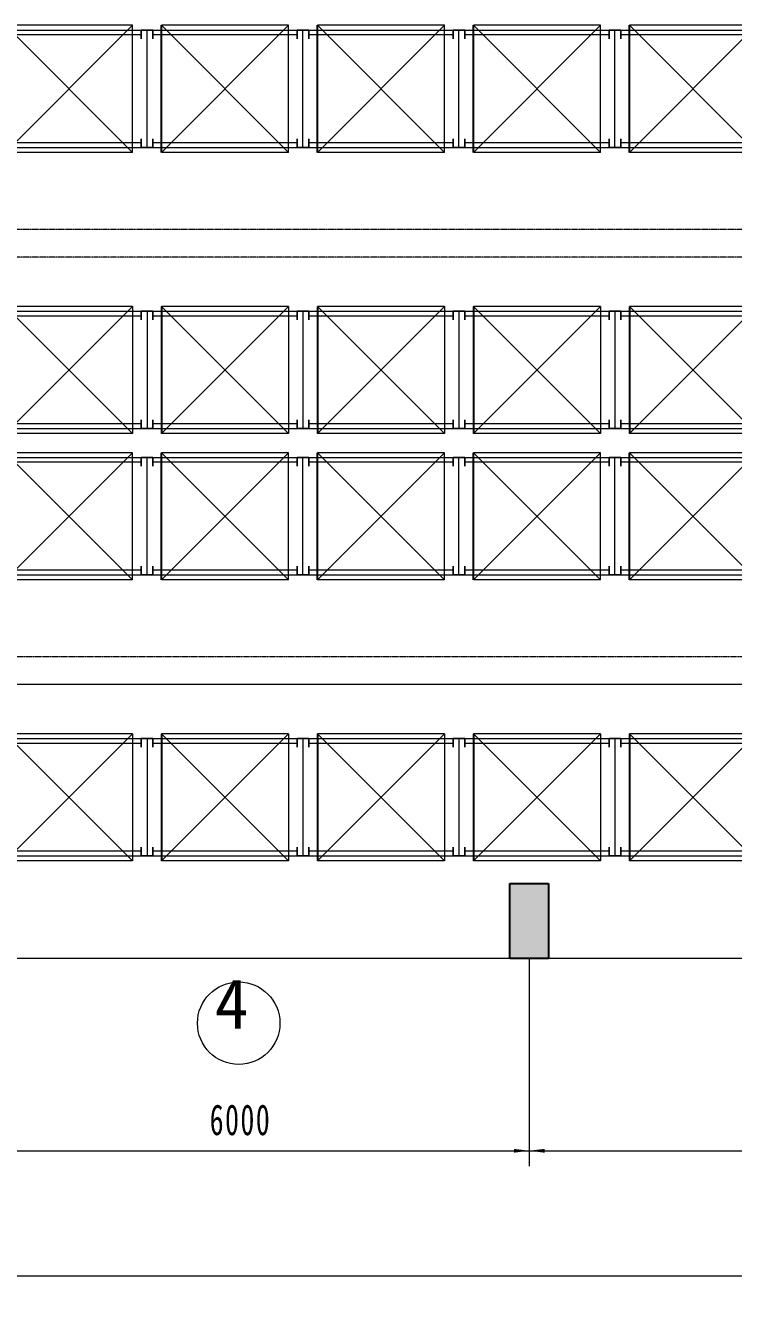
# Model space of a CAD drawing. Header units: millimetres. Extents: x -67280 to 67280, y -47520 to 47520.
# Drawn here: x -37072 to -29715, y -29434 to -16277 of the extents above; entities that cross this region are included whole.
import ezdxf

# ---------------------------------------------------------------- set-up
doc = ezdxf.new("R2010")
doc.units = ezdxf.units.MM
doc.linetypes.add('AD_LTYPE5 0 mm_1_1_1_1_1_1_1_1_1_1_1_1_1_1_1', pattern=[16, 13, -1, 1, -1])
doc.linetypes.add('点画线', pattern=[18, 12, -2, 2, -2])
doc.layers.get('0').update_dxf_attribs({"lineweight": 35})
for name, color, linetype, lineweight in [('ACADACAD05', 4, 'AD_LTYPE5 0 mm_1_1_1_1_1_1_1_1_1_1_1_1_1_1_1', 25), ('ACADloading', 57, 'Continuous', 18), ('ACADRackFrame', 5, 'Continuous', 18), ('ACAD细实线层', 3, 'Continuous', 18), ('中心线层', 1, '点画线', 18), ('尺寸线层', 4, 'Continuous', 18)]:
    doc.layers.add(name, color=color, linetype=linetype, lineweight=lineweight)
doc.styles.add('标准', font='', dxfattribs={"width": 0.667})
doc.styles.get('标准').set_extended_font_data('宋体')
doc.dimstyles.new('标准', dxfattribs={"dimscale": 160, "dimtxt": 2, "dimasz": 1, "dimexe": 1, "dimexo": 0, "dimgap": 1, "dimtad": 1, "dimdec": 1, "dimdsep": 46, "dimtxsty": '标准', "dimblk": '_CAXARROW', "dimcen": 0, "dimdle": 2, "dimaunit": 1, "dimadec": 0, "dimazin": 2, "dimtfac": 0.707107, "dimtdec": 3, "dimtmove": 0, "dimatfit": 3, "dimfxl": 0, "dimfrac": 2, "dimtolj": 1, "dimarcsym": 0})

# ---------------------------------------------------------------- blocks, each defined once
blk = doc.blocks.new('*X4')
at = {"layer": '尺寸线层', "linetype": 'Continuous', "lineweight": 18}
for points in [[(-55838, -29274), (-55678, -29294), (-55678, -29254)], [(22162, -29274), (22002, -29294), (22002, -29254)]]:
    blk.add_hatch(color=0, dxfattribs=at).paths.add_polyline_path(points, flags=0)
at = {"layer": '尺寸线层', "color": 0}
for p, q in [((-55838, -25972), (-55838, -29434)), ((22162, -25972), (22162, -29434))]:
    blk.add_line(p, q, dxfattribs=at)
at = {"layer": '尺寸线层', "color": 0, "linetype": 'Continuous', "lineweight": 18}
blk.add_line((22162, -29274), (-55838, -29274), dxfattribs=at)
at = {"layer": '尺寸线层', "color": 0, "insert": (-16838, -28954), "char_height": 320, "width": 1570.44, "attachment_point": 5, "line_spacing_factor": 1.15057, "style": '标准'}
blk.add_mtext('\\T1.1;78200', dxfattribs=at)
blk = doc.blocks.new('_CAXARROW')
blk.add_hatch(color=0).paths.add_polyline_path([(0, 0), (-1, 0.125), (-1, -0.125)], flags=0)
blk = doc.blocks.new('*X174')
at = {"layer": 'ACADloading', "color": 3, "linetype": 'Continuous', "lineweight": 18}
for p, q in [((1530, 0), (210, 0)), ((210, 0), (210, -1320)), ((210, 0), (210, -1320)), ((210, 0), (210, -1320)), ((210, 0), (210, -1320)), ((210, -1320), (210, 0)), ((210, -1320), (210, 0)), ((210, -1320), (210, 0)), ((210, -1320), (1530, 0)), ((1530, -1320), (210, 0)), ((1530, 0), (1530, -1320)), ((210, -820), (210, -1280)), ((210, -820), (210, -1280)), ((1530, -1320), (210, -1320)), ((1490, -1320), (250, -1320))]:
    blk.add_line(p, q, dxfattribs=at)
at = {"layer": 'ACADloading', "color": 3, "linetype": 'Continuous', "lineweight": 25}
blk.add_line((210, 0), (210, -1320), dxfattribs=at)
at = {"layer": 'ACADloading', "linetype": 'Continuous', "lineweight": 18}
for p, q in [((1530, 0), (250, 0)), ((1530, 0), (250, 0)), ((1530, 0), (250, 0)), ((1490, -1320), (250, -1320)), ((1490, -1320), (250, -1320))]:
    blk.add_line(p, q, dxfattribs=at)
at = {"layer": 'ACADloading', "color": 5, "linetype": 'Continuous', "lineweight": 18}
blk.add_line((1530, 0), (1530, -1320), dxfattribs=at)
blk.add_line((1530, 0), (1530, -1320), dxfattribs=at)
blk.add_line((1530, 0), (1530, -1320), dxfattribs=at)
blk.add_line((1530, 0), (1530, -1320), dxfattribs=at)
blk.add_line((1530, 0), (1530, -1320), dxfattribs=at)
blk.add_line((1530, 0), (1530, -1320), dxfattribs=at)
at = {"layer": 'ACADRackFrame', "linetype": 'Continuous', "lineweight": 18}
for p, q in [((120, -50), (1620, -50)), ((1620, -100), (120, -100)), ((1620, -1220), (120, -1220)), ((120, -1270), (1620, -1270))]:
    blk.add_line(p, q, dxfattribs=at)
for points in [[(120, -140), (120, -50), (0, -50), (0, -140)], [(60, -50), (60, -1270)], [(1620, -140), (1620, -50), (1740, -50), (1740, -140)], [(1680, -50), (1680, -1270)], [(120, -1180), (120, -1270), (0, -1270), (0, -1180)], [(1620, -1180), (1620, -1270), (1740, -1270), (1740, -1180)]]:
    blk.add_lwpolyline(points, dxfattribs=at)
blk = doc.blocks.new('*X175')
at = {"layer": 'ACADloading', "color": 3, "linetype": 'Continuous', "lineweight": 18}
for p, q in [((1530, 0), (210, 0)), ((210, 0), (210, -1320)), ((210, 0), (210, -1320)), ((210, 0), (210, -1320)), ((210, 0), (210, -1320)), ((210, -1320), (210, 0)), ((210, -1320), (210, 0)), ((210, -1320), (210, 0)), ((210, -1320), (1530, 0)), ((1530, -1320), (210, 0)), ((1530, 0), (1530, -1320)), ((210, -820), (210, -1280)), ((210, -820), (210, -1280)), ((1530, -1320), (210, -1320)), ((1490, -1320), (250, -1320))]:
    blk.add_line(p, q, dxfattribs=at)
at = {"layer": 'ACADloading', "color": 3, "linetype": 'Continuous', "lineweight": 25}
blk.add_line((210, 0), (210, -1320), dxfattribs=at)
at = {"layer": 'ACADloading', "linetype": 'Continuous', "lineweight": 18}
for p, q in [((1530, 0), (250, 0)), ((1530, 0), (250, 0)), ((1530, 0), (250, 0)), ((1490, -1320), (250, -1320)), ((1490, -1320), (250, -1320))]:
    blk.add_line(p, q, dxfattribs=at)
at = {"layer": 'ACADloading', "color": 5, "linetype": 'Continuous', "lineweight": 18}
blk.add_line((1530, 0), (1530, -1320), dxfattribs=at)
blk.add_line((1530, 0), (1530, -1320), dxfattribs=at)
blk.add_line((1530, 0), (1530, -1320), dxfattribs=at)
blk.add_line((1530, 0), (1530, -1320), dxfattribs=at)
blk.add_line((1530, 0), (1530, -1320), dxfattribs=at)
blk.add_line((1530, 0), (1530, -1320), dxfattribs=at)
at = {"layer": 'ACADRackFrame', "linetype": 'Continuous', "lineweight": 18}
for p, q in [((120, -50), (1620, -50)), ((1620, -100), (120, -100)), ((1620, -1220), (120, -1220)), ((120, -1270), (1620, -1270))]:
    blk.add_line(p, q, dxfattribs=at)
for points in [[(120, -140), (120, -50), (0, -50), (0, -140)], [(60, -50), (60, -1270)], [(1620, -140), (1620, -50), (1740, -50), (1740, -140)], [(1680, -50), (1680, -1270)], [(120, -1180), (120, -1270), (0, -1270), (0, -1180)], [(1620, -1180), (1620, -1270), (1740, -1270), (1740, -1180)]]:
    blk.add_lwpolyline(points, dxfattribs=at)
blk = doc.blocks.new('*X176')
at = {"layer": 'ACADloading', "color": 3, "linetype": 'Continuous', "lineweight": 18}
for p, q in [((1530, 0), (210, 0)), ((210, 0), (210, -1320)), ((210, 0), (210, -1320)), ((210, 0), (210, -1320)), ((210, 0), (210, -1320)), ((210, -1320), (210, 0)), ((210, -1320), (210, 0)), ((210, -1320), (210, 0)), ((210, -1320), (1530, 0)), ((1530, -1320), (210, 0)), ((1530, 0), (1530, -1320)), ((210, -820), (210, -1280)), ((210, -820), (210, -1280)), ((1530, -1320), (210, -1320)), ((1490, -1320), (250, -1320))]:
    blk.add_line(p, q, dxfattribs=at)
at = {"layer": 'ACADloading', "color": 3, "linetype": 'Continuous', "lineweight": 25}
blk.add_line((210, 0), (210, -1320), dxfattribs=at)
at = {"layer": 'ACADloading', "linetype": 'Continuous', "lineweight": 18}
for p, q in [((1530, 0), (250, 0)), ((1530, 0), (250, 0)), ((1530, 0), (250, 0)), ((1490, -1320), (250, -1320)), ((1490, -1320), (250, -1320))]:
    blk.add_line(p, q, dxfattribs=at)
at = {"layer": 'ACADloading', "color": 5, "linetype": 'Continuous', "lineweight": 18}
blk.add_line((1530, 0), (1530, -1320), dxfattribs=at)
blk.add_line((1530, 0), (1530, -1320), dxfattribs=at)
blk.add_line((1530, 0), (1530, -1320), dxfattribs=at)
blk.add_line((1530, 0), (1530, -1320), dxfattribs=at)
blk.add_line((1530, 0), (1530, -1320), dxfattribs=at)
blk.add_line((1530, 0), (1530, -1320), dxfattribs=at)
at = {"layer": 'ACADRackFrame', "linetype": 'Continuous', "lineweight": 18}
for p, q in [((120, -50), (1620, -50)), ((1620, -100), (120, -100)), ((1620, -1220), (120, -1220)), ((120, -1270), (1620, -1270))]:
    blk.add_line(p, q, dxfattribs=at)
for points in [[(120, -140), (120, -50), (0, -50), (0, -140)], [(60, -50), (60, -1270)], [(1620, -140), (1620, -50), (1740, -50), (1740, -140)], [(1680, -50), (1680, -1270)], [(120, -1180), (120, -1270), (0, -1270), (0, -1180)], [(1620, -1180), (1620, -1270), (1740, -1270), (1740, -1180)]]:
    blk.add_lwpolyline(points, dxfattribs=at)
blk = doc.blocks.new('*X177')
at = {"layer": 'ACADloading', "color": 3, "linetype": 'Continuous', "lineweight": 18}
for p, q in [((1530, 0), (210, 0)), ((210, 0), (210, -1320)), ((210, 0), (210, -1320)), ((210, 0), (210, -1320)), ((210, 0), (210, -1320)), ((210, -1320), (210, 0)), ((210, -1320), (210, 0)), ((210, -1320), (210, 0)), ((210, -1320), (1530, 0)), ((1530, -1320), (210, 0)), ((1530, 0), (1530, -1320)), ((210, -820), (210, -1280)), ((210, -820), (210, -1280)), ((1530, -1320), (210, -1320)), ((1490, -1320), (250, -1320))]:
    blk.add_line(p, q, dxfattribs=at)
at = {"layer": 'ACADloading', "color": 3, "linetype": 'Continuous', "lineweight": 25}
blk.add_line((210, 0), (210, -1320), dxfattribs=at)
at = {"layer": 'ACADloading', "linetype": 'Continuous', "lineweight": 18}
for p, q in [((1530, 0), (250, 0)), ((1530, 0), (250, 0)), ((1530, 0), (250, 0)), ((1490, -1320), (250, -1320)), ((1490, -1320), (250, -1320))]:
    blk.add_line(p, q, dxfattribs=at)
at = {"layer": 'ACADloading', "color": 5, "linetype": 'Continuous', "lineweight": 18}
blk.add_line((1530, 0), (1530, -1320), dxfattribs=at)
blk.add_line((1530, 0), (1530, -1320), dxfattribs=at)
blk.add_line((1530, 0), (1530, -1320), dxfattribs=at)
blk.add_line((1530, 0), (1530, -1320), dxfattribs=at)
blk.add_line((1530, 0), (1530, -1320), dxfattribs=at)
blk.add_line((1530, 0), (1530, -1320), dxfattribs=at)
at = {"layer": 'ACADRackFrame', "linetype": 'Continuous', "lineweight": 18}
for p, q in [((120, -50), (1620, -50)), ((1620, -100), (120, -100)), ((1620, -1220), (120, -1220)), ((120, -1270), (1620, -1270))]:
    blk.add_line(p, q, dxfattribs=at)
for points in [[(120, -140), (120, -50), (0, -50), (0, -140)], [(60, -50), (60, -1270)], [(1620, -140), (1620, -50), (1740, -50), (1740, -140)], [(1680, -50), (1680, -1270)], [(120, -1180), (120, -1270), (0, -1270), (0, -1180)], [(1620, -1180), (1620, -1270), (1740, -1270), (1740, -1180)]]:
    blk.add_lwpolyline(points, dxfattribs=at)
blk = doc.blocks.new('*X178')
at = {"layer": 'ACADloading', "color": 3, "linetype": 'Continuous', "lineweight": 18}
for p, q in [((1530, 0), (210, 0)), ((210, 0), (210, -1320)), ((210, 0), (210, -1320)), ((210, 0), (210, -1320)), ((210, 0), (210, -1320)), ((210, -1320), (210, 0)), ((210, -1320), (210, 0)), ((210, -1320), (210, 0)), ((210, -1320), (1530, 0)), ((1530, -1320), (210, 0)), ((1530, 0), (1530, -1320)), ((210, -820), (210, -1280)), ((210, -820), (210, -1280)), ((1530, -1320), (210, -1320)), ((1490, -1320), (250, -1320))]:
    blk.add_line(p, q, dxfattribs=at)
at = {"layer": 'ACADloading', "color": 3, "linetype": 'Continuous', "lineweight": 25}
blk.add_line((210, 0), (210, -1320), dxfattribs=at)
at = {"layer": 'ACADloading', "linetype": 'Continuous', "lineweight": 18}
for p, q in [((1530, 0), (250, 0)), ((1530, 0), (250, 0)), ((1530, 0), (250, 0)), ((1490, -1320), (250, -1320)), ((1490, -1320), (250, -1320))]:
    blk.add_line(p, q, dxfattribs=at)
at = {"layer": 'ACADloading', "color": 5, "linetype": 'Continuous', "lineweight": 18}
blk.add_line((1530, 0), (1530, -1320), dxfattribs=at)
blk.add_line((1530, 0), (1530, -1320), dxfattribs=at)
blk.add_line((1530, 0), (1530, -1320), dxfattribs=at)
blk.add_line((1530, 0), (1530, -1320), dxfattribs=at)
blk.add_line((1530, 0), (1530, -1320), dxfattribs=at)
blk.add_line((1530, 0), (1530, -1320), dxfattribs=at)
at = {"layer": 'ACADRackFrame', "linetype": 'Continuous', "lineweight": 18}
for p, q in [((120, -50), (1620, -50)), ((1620, -100), (120, -100)), ((1620, -1220), (120, -1220)), ((120, -1270), (1620, -1270))]:
    blk.add_line(p, q, dxfattribs=at)
for points in [[(120, -140), (120, -50), (0, -50), (0, -140)], [(60, -50), (60, -1270)], [(1620, -140), (1620, -50), (1740, -50), (1740, -140)], [(1680, -50), (1680, -1270)], [(120, -1180), (120, -1270), (0, -1270), (0, -1180)], [(1620, -1180), (1620, -1270), (1740, -1270), (1740, -1180)]]:
    blk.add_lwpolyline(points, dxfattribs=at)
blk = doc.blocks.new('*X210')
at = {"layer": 'ACADloading', "color": 3, "linetype": 'Continuous', "lineweight": 18}
for p, q in [((210, 0), (210, 1320)), ((210, 0), (210, 1320)), ((210, 0), (210, 1320)), ((210, 0), (210, 1320)), ((210, 1320), (210, 0)), ((210, 1320), (210, 0)), ((1530, 1320), (210, 1320)), ((210, 1320), (210, 0)), ((210, 1320), (1530, 0)), ((1530, 1320), (210, 0)), ((1490, 1320), (250, 1320)), ((1530, 0), (1530, 1320)), ((210, 820), (210, 1280)), ((210, 820), (210, 1280)), ((1530, 0), (210, 0))]:
    blk.add_line(p, q, dxfattribs=at)
at = {"layer": 'ACADloading', "color": 3, "linetype": 'Continuous', "lineweight": 25}
blk.add_line((210, 0), (210, 1320), dxfattribs=at)
at = {"layer": 'ACADloading', "linetype": 'Continuous', "lineweight": 18}
for p, q in [((1490, 1320), (250, 1320)), ((1490, 1320), (250, 1320)), ((1530, 0), (250, 0)), ((1530, 0), (250, 0)), ((1530, 0), (250, 0))]:
    blk.add_line(p, q, dxfattribs=at)
at = {"layer": 'ACADloading', "color": 5, "linetype": 'Continuous', "lineweight": 18}
blk.add_line((1530, 0), (1530, 1320), dxfattribs=at)
blk.add_line((1530, 0), (1530, 1320), dxfattribs=at)
blk.add_line((1530, 0), (1530, 1320), dxfattribs=at)
blk.add_line((1530, 0), (1530, 1320), dxfattribs=at)
blk.add_line((1530, 0), (1530, 1320), dxfattribs=at)
blk.add_line((1530, 0), (1530, 1320), dxfattribs=at)
at = {"layer": 'ACADRackFrame', "linetype": 'Continuous', "lineweight": 18}
for p, q in [((120, 1270), (1620, 1270)), ((1620, 1220), (120, 1220)), ((1620, 100), (120, 100)), ((120, 50), (1620, 50))]:
    blk.add_line(p, q, dxfattribs=at)
for points in [[(120, 1180), (120, 1270), (0, 1270), (0, 1180)], [(60, 50), (60, 1270)], [(1620, 1180), (1620, 1270), (1740, 1270), (1740, 1180)], [(1680, 50), (1680, 1270)], [(120, 140), (120, 50), (0, 50), (0, 140)], [(1620, 140), (1620, 50), (1740, 50), (1740, 140)]]:
    blk.add_lwpolyline(points, dxfattribs=at)
blk = doc.blocks.new('*X211')
at = {"layer": 'ACADloading', "color": 3, "linetype": 'Continuous', "lineweight": 18}
for p, q in [((210, 0), (210, 1320)), ((210, 0), (210, 1320)), ((210, 0), (210, 1320)), ((210, 0), (210, 1320)), ((210, 1320), (210, 0)), ((210, 1320), (210, 0)), ((1530, 1320), (210, 1320)), ((210, 1320), (210, 0)), ((210, 1320), (1530, 0)), ((1530, 1320), (210, 0)), ((1490, 1320), (250, 1320)), ((1530, 0), (1530, 1320)), ((210, 820), (210, 1280)), ((210, 820), (210, 1280)), ((1530, 0), (210, 0))]:
    blk.add_line(p, q, dxfattribs=at)
at = {"layer": 'ACADloading', "color": 3, "linetype": 'Continuous', "lineweight": 25}
blk.add_line((210, 0), (210, 1320), dxfattribs=at)
at = {"layer": 'ACADloading', "linetype": 'Continuous', "lineweight": 18}
for p, q in [((1490, 1320), (250, 1320)), ((1490, 1320), (250, 1320)), ((1530, 0), (250, 0)), ((1530, 0), (250, 0)), ((1530, 0), (250, 0))]:
    blk.add_line(p, q, dxfattribs=at)
at = {"layer": 'ACADloading', "color": 5, "linetype": 'Continuous', "lineweight": 18}
blk.add_line((1530, 0), (1530, 1320), dxfattribs=at)
blk.add_line((1530, 0), (1530, 1320), dxfattribs=at)
blk.add_line((1530, 0), (1530, 1320), dxfattribs=at)
blk.add_line((1530, 0), (1530, 1320), dxfattribs=at)
blk.add_line((1530, 0), (1530, 1320), dxfattribs=at)
blk.add_line((1530, 0), (1530, 1320), dxfattribs=at)
at = {"layer": 'ACADRackFrame', "linetype": 'Continuous', "lineweight": 18}
for p, q in [((120, 1270), (1620, 1270)), ((1620, 1220), (120, 1220)), ((1620, 100), (120, 100)), ((120, 50), (1620, 50))]:
    blk.add_line(p, q, dxfattribs=at)
for points in [[(120, 1180), (120, 1270), (0, 1270), (0, 1180)], [(60, 50), (60, 1270)], [(1620, 1180), (1620, 1270), (1740, 1270), (1740, 1180)], [(1680, 50), (1680, 1270)], [(120, 140), (120, 50), (0, 50), (0, 140)], [(1620, 140), (1620, 50), (1740, 50), (1740, 140)]]:
    blk.add_lwpolyline(points, dxfattribs=at)
blk = doc.blocks.new('*X212')
at = {"layer": 'ACADloading', "color": 3, "linetype": 'Continuous', "lineweight": 18}
for p, q in [((210, 0), (210, 1320)), ((210, 0), (210, 1320)), ((210, 0), (210, 1320)), ((210, 0), (210, 1320)), ((210, 1320), (210, 0)), ((210, 1320), (210, 0)), ((1530, 1320), (210, 1320)), ((210, 1320), (210, 0)), ((210, 1320), (1530, 0)), ((1530, 1320), (210, 0)), ((1490, 1320), (250, 1320)), ((1530, 0), (1530, 1320)), ((210, 820), (210, 1280)), ((210, 820), (210, 1280)), ((1530, 0), (210, 0))]:
    blk.add_line(p, q, dxfattribs=at)
at = {"layer": 'ACADloading', "color": 3, "linetype": 'Continuous', "lineweight": 25}
blk.add_line((210, 0), (210, 1320), dxfattribs=at)
at = {"layer": 'ACADloading', "linetype": 'Continuous', "lineweight": 18}
for p, q in [((1490, 1320), (250, 1320)), ((1490, 1320), (250, 1320)), ((1530, 0), (250, 0)), ((1530, 0), (250, 0)), ((1530, 0), (250, 0))]:
    blk.add_line(p, q, dxfattribs=at)
at = {"layer": 'ACADloading', "color": 5, "linetype": 'Continuous', "lineweight": 18}
blk.add_line((1530, 0), (1530, 1320), dxfattribs=at)
blk.add_line((1530, 0), (1530, 1320), dxfattribs=at)
blk.add_line((1530, 0), (1530, 1320), dxfattribs=at)
blk.add_line((1530, 0), (1530, 1320), dxfattribs=at)
blk.add_line((1530, 0), (1530, 1320), dxfattribs=at)
blk.add_line((1530, 0), (1530, 1320), dxfattribs=at)
at = {"layer": 'ACADRackFrame', "linetype": 'Continuous', "lineweight": 18}
for p, q in [((120, 1270), (1620, 1270)), ((1620, 1220), (120, 1220)), ((1620, 100), (120, 100)), ((120, 50), (1620, 50))]:
    blk.add_line(p, q, dxfattribs=at)
for points in [[(120, 1180), (120, 1270), (0, 1270), (0, 1180)], [(60, 50), (60, 1270)], [(1620, 1180), (1620, 1270), (1740, 1270), (1740, 1180)], [(1680, 50), (1680, 1270)], [(120, 140), (120, 50), (0, 50), (0, 140)], [(1620, 140), (1620, 50), (1740, 50), (1740, 140)]]:
    blk.add_lwpolyline(points, dxfattribs=at)
blk = doc.blocks.new('*X213')
at = {"layer": 'ACADloading', "color": 3, "linetype": 'Continuous', "lineweight": 18}
for p, q in [((210, 0), (210, 1320)), ((210, 0), (210, 1320)), ((210, 0), (210, 1320)), ((210, 0), (210, 1320)), ((210, 1320), (210, 0)), ((210, 1320), (210, 0)), ((1530, 1320), (210, 1320)), ((210, 1320), (210, 0)), ((210, 1320), (1530, 0)), ((1530, 1320), (210, 0)), ((1490, 1320), (250, 1320)), ((1530, 0), (1530, 1320)), ((210, 820), (210, 1280)), ((210, 820), (210, 1280)), ((1530, 0), (210, 0))]:
    blk.add_line(p, q, dxfattribs=at)
at = {"layer": 'ACADloading', "color": 3, "linetype": 'Continuous', "lineweight": 25}
blk.add_line((210, 0), (210, 1320), dxfattribs=at)
at = {"layer": 'ACADloading', "linetype": 'Continuous', "lineweight": 18}
for p, q in [((1490, 1320), (250, 1320)), ((1490, 1320), (250, 1320)), ((1530, 0), (250, 0)), ((1530, 0), (250, 0)), ((1530, 0), (250, 0))]:
    blk.add_line(p, q, dxfattribs=at)
at = {"layer": 'ACADloading', "color": 5, "linetype": 'Continuous', "lineweight": 18}
blk.add_line((1530, 0), (1530, 1320), dxfattribs=at)
blk.add_line((1530, 0), (1530, 1320), dxfattribs=at)
blk.add_line((1530, 0), (1530, 1320), dxfattribs=at)
blk.add_line((1530, 0), (1530, 1320), dxfattribs=at)
blk.add_line((1530, 0), (1530, 1320), dxfattribs=at)
blk.add_line((1530, 0), (1530, 1320), dxfattribs=at)
at = {"layer": 'ACADRackFrame', "linetype": 'Continuous', "lineweight": 18}
for p, q in [((120, 1270), (1620, 1270)), ((1620, 1220), (120, 1220)), ((1620, 100), (120, 100)), ((120, 50), (1620, 50))]:
    blk.add_line(p, q, dxfattribs=at)
for points in [[(120, 1180), (120, 1270), (0, 1270), (0, 1180)], [(60, 50), (60, 1270)], [(1620, 1180), (1620, 1270), (1740, 1270), (1740, 1180)], [(1680, 50), (1680, 1270)], [(120, 140), (120, 50), (0, 50), (0, 140)], [(1620, 140), (1620, 50), (1740, 50), (1740, 140)]]:
    blk.add_lwpolyline(points, dxfattribs=at)
blk = doc.blocks.new('*X214')
at = {"layer": 'ACADloading', "color": 3, "linetype": 'Continuous', "lineweight": 18}
for p, q in [((210, 0), (210, 1320)), ((210, 0), (210, 1320)), ((210, 0), (210, 1320)), ((210, 0), (210, 1320)), ((210, 1320), (210, 0)), ((210, 1320), (210, 0)), ((1530, 1320), (210, 1320)), ((210, 1320), (210, 0)), ((210, 1320), (1530, 0)), ((1530, 1320), (210, 0)), ((1490, 1320), (250, 1320)), ((1530, 0), (1530, 1320)), ((210, 820), (210, 1280)), ((210, 820), (210, 1280)), ((1530, 0), (210, 0))]:
    blk.add_line(p, q, dxfattribs=at)
at = {"layer": 'ACADloading', "color": 3, "linetype": 'Continuous', "lineweight": 25}
blk.add_line((210, 0), (210, 1320), dxfattribs=at)
at = {"layer": 'ACADloading', "linetype": 'Continuous', "lineweight": 18}
for p, q in [((1490, 1320), (250, 1320)), ((1490, 1320), (250, 1320)), ((1530, 0), (250, 0)), ((1530, 0), (250, 0)), ((1530, 0), (250, 0))]:
    blk.add_line(p, q, dxfattribs=at)
at = {"layer": 'ACADloading', "color": 5, "linetype": 'Continuous', "lineweight": 18}
blk.add_line((1530, 0), (1530, 1320), dxfattribs=at)
blk.add_line((1530, 0), (1530, 1320), dxfattribs=at)
blk.add_line((1530, 0), (1530, 1320), dxfattribs=at)
blk.add_line((1530, 0), (1530, 1320), dxfattribs=at)
blk.add_line((1530, 0), (1530, 1320), dxfattribs=at)
blk.add_line((1530, 0), (1530, 1320), dxfattribs=at)
at = {"layer": 'ACADRackFrame', "linetype": 'Continuous', "lineweight": 18}
for p, q in [((120, 1270), (1620, 1270)), ((1620, 1220), (120, 1220)), ((1620, 100), (120, 100)), ((120, 50), (1620, 50))]:
    blk.add_line(p, q, dxfattribs=at)
for points in [[(120, 1180), (120, 1270), (0, 1270), (0, 1180)], [(60, 50), (60, 1270)], [(1620, 1180), (1620, 1270), (1740, 1270), (1740, 1180)], [(1680, 50), (1680, 1270)], [(120, 140), (120, 50), (0, 50), (0, 140)], [(1620, 140), (1620, 50), (1740, 50), (1740, 140)]]:
    blk.add_lwpolyline(points, dxfattribs=at)
blk = doc.blocks.new('*X247')
at = {"layer": 'ACADloading', "color": 3, "linetype": 'Continuous', "lineweight": 18}
for p, q in [((210, 0), (210, 1320)), ((210, 0), (210, 1320)), ((210, 0), (210, 1320)), ((210, 0), (210, 1320)), ((210, 1320), (210, 0)), ((210, 1320), (210, 0)), ((1530, 1320), (210, 1320)), ((210, 1320), (210, 0)), ((210, 1320), (1530, 0)), ((1530, 1320), (210, 0)), ((1490, 1320), (250, 1320)), ((1530, 0), (1530, 1320)), ((210, 820), (210, 1280)), ((210, 820), (210, 1280)), ((1530, 0), (210, 0))]:
    blk.add_line(p, q, dxfattribs=at)
at = {"layer": 'ACADloading', "color": 3, "linetype": 'Continuous', "lineweight": 25}
blk.add_line((210, 0), (210, 1320), dxfattribs=at)
at = {"layer": 'ACADloading', "linetype": 'Continuous', "lineweight": 18}
for p, q in [((1490, 1320), (250, 1320)), ((1490, 1320), (250, 1320)), ((1530, 0), (250, 0)), ((1530, 0), (250, 0)), ((1530, 0), (250, 0))]:
    blk.add_line(p, q, dxfattribs=at)
at = {"layer": 'ACADloading', "color": 5, "linetype": 'Continuous', "lineweight": 18}
blk.add_line((1530, 0), (1530, 1320), dxfattribs=at)
blk.add_line((1530, 0), (1530, 1320), dxfattribs=at)
blk.add_line((1530, 0), (1530, 1320), dxfattribs=at)
blk.add_line((1530, 0), (1530, 1320), dxfattribs=at)
blk.add_line((1530, 0), (1530, 1320), dxfattribs=at)
blk.add_line((1530, 0), (1530, 1320), dxfattribs=at)
at = {"layer": 'ACADRackFrame', "linetype": 'Continuous', "lineweight": 18}
for p, q in [((120, 1270), (1620, 1270)), ((1620, 1220), (120, 1220)), ((1620, 100), (120, 100)), ((120, 50), (1620, 50))]:
    blk.add_line(p, q, dxfattribs=at)
for points in [[(120, 1180), (120, 1270), (0, 1270), (0, 1180)], [(60, 50), (60, 1270)], [(1620, 1180), (1620, 1270), (1740, 1270), (1740, 1180)], [(1680, 50), (1680, 1270)], [(120, 140), (120, 50), (0, 50), (0, 140)], [(1620, 140), (1620, 50), (1740, 50), (1740, 140)]]:
    blk.add_lwpolyline(points, dxfattribs=at)
blk = doc.blocks.new('*X248')
at = {"layer": 'ACADloading', "color": 3, "linetype": 'Continuous', "lineweight": 18}
for p, q in [((210, 0), (210, 1320)), ((210, 0), (210, 1320)), ((210, 0), (210, 1320)), ((210, 0), (210, 1320)), ((210, 1320), (210, 0)), ((210, 1320), (210, 0)), ((1530, 1320), (210, 1320)), ((210, 1320), (210, 0)), ((210, 1320), (1530, 0)), ((1530, 1320), (210, 0)), ((1490, 1320), (250, 1320)), ((1530, 0), (1530, 1320)), ((210, 820), (210, 1280)), ((210, 820), (210, 1280)), ((1530, 0), (210, 0))]:
    blk.add_line(p, q, dxfattribs=at)
at = {"layer": 'ACADloading', "color": 3, "linetype": 'Continuous', "lineweight": 25}
blk.add_line((210, 0), (210, 1320), dxfattribs=at)
at = {"layer": 'ACADloading', "linetype": 'Continuous', "lineweight": 18}
for p, q in [((1490, 1320), (250, 1320)), ((1490, 1320), (250, 1320)), ((1530, 0), (250, 0)), ((1530, 0), (250, 0)), ((1530, 0), (250, 0))]:
    blk.add_line(p, q, dxfattribs=at)
at = {"layer": 'ACADloading', "color": 5, "linetype": 'Continuous', "lineweight": 18}
blk.add_line((1530, 0), (1530, 1320), dxfattribs=at)
blk.add_line((1530, 0), (1530, 1320), dxfattribs=at)
blk.add_line((1530, 0), (1530, 1320), dxfattribs=at)
blk.add_line((1530, 0), (1530, 1320), dxfattribs=at)
blk.add_line((1530, 0), (1530, 1320), dxfattribs=at)
blk.add_line((1530, 0), (1530, 1320), dxfattribs=at)
at = {"layer": 'ACADRackFrame', "linetype": 'Continuous', "lineweight": 18}
for p, q in [((120, 1270), (1620, 1270)), ((1620, 1220), (120, 1220)), ((1620, 100), (120, 100)), ((120, 50), (1620, 50))]:
    blk.add_line(p, q, dxfattribs=at)
for points in [[(120, 1180), (120, 1270), (0, 1270), (0, 1180)], [(60, 50), (60, 1270)], [(1620, 1180), (1620, 1270), (1740, 1270), (1740, 1180)], [(1680, 50), (1680, 1270)], [(120, 140), (120, 50), (0, 50), (0, 140)], [(1620, 140), (1620, 50), (1740, 50), (1740, 140)]]:
    blk.add_lwpolyline(points, dxfattribs=at)
blk = doc.blocks.new('*X249')
at = {"layer": 'ACADloading', "color": 3, "linetype": 'Continuous', "lineweight": 18}
for p, q in [((210, 0), (210, 1320)), ((210, 0), (210, 1320)), ((210, 0), (210, 1320)), ((210, 0), (210, 1320)), ((210, 1320), (210, 0)), ((210, 1320), (210, 0)), ((1530, 1320), (210, 1320)), ((210, 1320), (210, 0)), ((210, 1320), (1530, 0)), ((1530, 1320), (210, 0)), ((1490, 1320), (250, 1320)), ((1530, 0), (1530, 1320)), ((210, 820), (210, 1280)), ((210, 820), (210, 1280)), ((1530, 0), (210, 0))]:
    blk.add_line(p, q, dxfattribs=at)
at = {"layer": 'ACADloading', "color": 3, "linetype": 'Continuous', "lineweight": 25}
blk.add_line((210, 0), (210, 1320), dxfattribs=at)
at = {"layer": 'ACADloading', "linetype": 'Continuous', "lineweight": 18}
for p, q in [((1490, 1320), (250, 1320)), ((1490, 1320), (250, 1320)), ((1530, 0), (250, 0)), ((1530, 0), (250, 0)), ((1530, 0), (250, 0))]:
    blk.add_line(p, q, dxfattribs=at)
at = {"layer": 'ACADloading', "color": 5, "linetype": 'Continuous', "lineweight": 18}
blk.add_line((1530, 0), (1530, 1320), dxfattribs=at)
blk.add_line((1530, 0), (1530, 1320), dxfattribs=at)
blk.add_line((1530, 0), (1530, 1320), dxfattribs=at)
blk.add_line((1530, 0), (1530, 1320), dxfattribs=at)
blk.add_line((1530, 0), (1530, 1320), dxfattribs=at)
blk.add_line((1530, 0), (1530, 1320), dxfattribs=at)
at = {"layer": 'ACADRackFrame', "linetype": 'Continuous', "lineweight": 18}
for p, q in [((120, 1270), (1620, 1270)), ((1620, 1220), (120, 1220)), ((1620, 100), (120, 100)), ((120, 50), (1620, 50))]:
    blk.add_line(p, q, dxfattribs=at)
for points in [[(120, 1180), (120, 1270), (0, 1270), (0, 1180)], [(60, 50), (60, 1270)], [(1620, 1180), (1620, 1270), (1740, 1270), (1740, 1180)], [(1680, 50), (1680, 1270)], [(120, 140), (120, 50), (0, 50), (0, 140)], [(1620, 140), (1620, 50), (1740, 50), (1740, 140)]]:
    blk.add_lwpolyline(points, dxfattribs=at)
blk = doc.blocks.new('*X250')
at = {"layer": 'ACADloading', "color": 3, "linetype": 'Continuous', "lineweight": 18}
for p, q in [((210, 0), (210, 1320)), ((210, 0), (210, 1320)), ((210, 0), (210, 1320)), ((210, 0), (210, 1320)), ((210, 1320), (210, 0)), ((210, 1320), (210, 0)), ((1530, 1320), (210, 1320)), ((210, 1320), (210, 0)), ((210, 1320), (1530, 0)), ((1530, 1320), (210, 0)), ((1490, 1320), (250, 1320)), ((1530, 0), (1530, 1320)), ((210, 820), (210, 1280)), ((210, 820), (210, 1280)), ((1530, 0), (210, 0))]:
    blk.add_line(p, q, dxfattribs=at)
at = {"layer": 'ACADloading', "color": 3, "linetype": 'Continuous', "lineweight": 25}
blk.add_line((210, 0), (210, 1320), dxfattribs=at)
at = {"layer": 'ACADloading', "linetype": 'Continuous', "lineweight": 18}
for p, q in [((1490, 1320), (250, 1320)), ((1490, 1320), (250, 1320)), ((1530, 0), (250, 0)), ((1530, 0), (250, 0)), ((1530, 0), (250, 0))]:
    blk.add_line(p, q, dxfattribs=at)
at = {"layer": 'ACADloading', "color": 5, "linetype": 'Continuous', "lineweight": 18}
blk.add_line((1530, 0), (1530, 1320), dxfattribs=at)
blk.add_line((1530, 0), (1530, 1320), dxfattribs=at)
blk.add_line((1530, 0), (1530, 1320), dxfattribs=at)
blk.add_line((1530, 0), (1530, 1320), dxfattribs=at)
blk.add_line((1530, 0), (1530, 1320), dxfattribs=at)
blk.add_line((1530, 0), (1530, 1320), dxfattribs=at)
at = {"layer": 'ACADRackFrame', "linetype": 'Continuous', "lineweight": 18}
for p, q in [((120, 1270), (1620, 1270)), ((1620, 1220), (120, 1220)), ((1620, 100), (120, 100)), ((120, 50), (1620, 50))]:
    blk.add_line(p, q, dxfattribs=at)
for points in [[(120, 1180), (120, 1270), (0, 1270), (0, 1180)], [(60, 50), (60, 1270)], [(1620, 1180), (1620, 1270), (1740, 1270), (1740, 1180)], [(1680, 50), (1680, 1270)], [(120, 140), (120, 50), (0, 50), (0, 140)], [(1620, 140), (1620, 50), (1740, 50), (1740, 140)]]:
    blk.add_lwpolyline(points, dxfattribs=at)
blk = doc.blocks.new('*X251')
at = {"layer": 'ACADloading', "color": 3, "linetype": 'Continuous', "lineweight": 18}
for p, q in [((210, 0), (210, 1320)), ((210, 0), (210, 1320)), ((210, 0), (210, 1320)), ((210, 0), (210, 1320)), ((210, 1320), (210, 0)), ((210, 1320), (210, 0)), ((1530, 1320), (210, 1320)), ((210, 1320), (210, 0)), ((210, 1320), (1530, 0)), ((1530, 1320), (210, 0)), ((1490, 1320), (250, 1320)), ((1530, 0), (1530, 1320)), ((210, 820), (210, 1280)), ((210, 820), (210, 1280)), ((1530, 0), (210, 0))]:
    blk.add_line(p, q, dxfattribs=at)
at = {"layer": 'ACADloading', "color": 3, "linetype": 'Continuous', "lineweight": 25}
blk.add_line((210, 0), (210, 1320), dxfattribs=at)
at = {"layer": 'ACADloading', "linetype": 'Continuous', "lineweight": 18}
for p, q in [((1490, 1320), (250, 1320)), ((1490, 1320), (250, 1320)), ((1530, 0), (250, 0)), ((1530, 0), (250, 0)), ((1530, 0), (250, 0))]:
    blk.add_line(p, q, dxfattribs=at)
at = {"layer": 'ACADloading', "color": 5, "linetype": 'Continuous', "lineweight": 18}
blk.add_line((1530, 0), (1530, 1320), dxfattribs=at)
blk.add_line((1530, 0), (1530, 1320), dxfattribs=at)
blk.add_line((1530, 0), (1530, 1320), dxfattribs=at)
blk.add_line((1530, 0), (1530, 1320), dxfattribs=at)
blk.add_line((1530, 0), (1530, 1320), dxfattribs=at)
blk.add_line((1530, 0), (1530, 1320), dxfattribs=at)
at = {"layer": 'ACADRackFrame', "linetype": 'Continuous', "lineweight": 18}
for p, q in [((120, 1270), (1620, 1270)), ((1620, 1220), (120, 1220)), ((1620, 100), (120, 100)), ((120, 50), (1620, 50))]:
    blk.add_line(p, q, dxfattribs=at)
for points in [[(120, 1180), (120, 1270), (0, 1270), (0, 1180)], [(60, 50), (60, 1270)], [(1620, 1180), (1620, 1270), (1740, 1270), (1740, 1180)], [(1680, 50), (1680, 1270)], [(120, 140), (120, 50), (0, 50), (0, 140)], [(1620, 140), (1620, 50), (1740, 50), (1740, 140)]]:
    blk.add_lwpolyline(points, dxfattribs=at)
blk = doc.blocks.new('*X283')
at = {"layer": 'ACADloading', "color": 3, "linetype": 'Continuous', "lineweight": 18}
for p, q in [((1530, 0), (210, 0)), ((210, 0), (210, -1320)), ((210, 0), (210, -1320)), ((210, 0), (210, -1320)), ((210, 0), (210, -1320)), ((210, -1320), (210, 0)), ((210, -1320), (210, 0)), ((210, -1320), (210, 0)), ((210, -1320), (1530, 0)), ((1530, -1320), (210, 0)), ((1530, 0), (1530, -1320)), ((210, -820), (210, -1280)), ((210, -820), (210, -1280)), ((1530, -1320), (210, -1320)), ((1490, -1320), (250, -1320))]:
    blk.add_line(p, q, dxfattribs=at)
at = {"layer": 'ACADloading', "color": 3, "linetype": 'Continuous', "lineweight": 25}
blk.add_line((210, 0), (210, -1320), dxfattribs=at)
at = {"layer": 'ACADloading', "linetype": 'Continuous', "lineweight": 18}
for p, q in [((1530, 0), (250, 0)), ((1530, 0), (250, 0)), ((1530, 0), (250, 0)), ((1490, -1320), (250, -1320)), ((1490, -1320), (250, -1320))]:
    blk.add_line(p, q, dxfattribs=at)
at = {"layer": 'ACADloading', "color": 5, "linetype": 'Continuous', "lineweight": 18}
blk.add_line((1530, 0), (1530, -1320), dxfattribs=at)
blk.add_line((1530, 0), (1530, -1320), dxfattribs=at)
blk.add_line((1530, 0), (1530, -1320), dxfattribs=at)
blk.add_line((1530, 0), (1530, -1320), dxfattribs=at)
blk.add_line((1530, 0), (1530, -1320), dxfattribs=at)
blk.add_line((1530, 0), (1530, -1320), dxfattribs=at)
at = {"layer": 'ACADRackFrame', "linetype": 'Continuous', "lineweight": 18}
for p, q in [((120, -50), (1620, -50)), ((1620, -100), (120, -100)), ((1620, -1220), (120, -1220)), ((120, -1270), (1620, -1270))]:
    blk.add_line(p, q, dxfattribs=at)
for points in [[(120, -140), (120, -50), (0, -50), (0, -140)], [(60, -50), (60, -1270)], [(1620, -140), (1620, -50), (1740, -50), (1740, -140)], [(1680, -50), (1680, -1270)], [(120, -1180), (120, -1270), (0, -1270), (0, -1180)], [(1620, -1180), (1620, -1270), (1740, -1270), (1740, -1180)]]:
    blk.add_lwpolyline(points, dxfattribs=at)
blk = doc.blocks.new('*X284')
at = {"layer": 'ACADloading', "color": 3, "linetype": 'Continuous', "lineweight": 18}
for p, q in [((1530, 0), (210, 0)), ((210, 0), (210, -1320)), ((210, 0), (210, -1320)), ((210, 0), (210, -1320)), ((210, 0), (210, -1320)), ((210, -1320), (210, 0)), ((210, -1320), (210, 0)), ((210, -1320), (210, 0)), ((210, -1320), (1530, 0)), ((1530, -1320), (210, 0)), ((1530, 0), (1530, -1320)), ((210, -820), (210, -1280)), ((210, -820), (210, -1280)), ((1530, -1320), (210, -1320)), ((1490, -1320), (250, -1320))]:
    blk.add_line(p, q, dxfattribs=at)
at = {"layer": 'ACADloading', "color": 3, "linetype": 'Continuous', "lineweight": 25}
blk.add_line((210, 0), (210, -1320), dxfattribs=at)
at = {"layer": 'ACADloading', "linetype": 'Continuous', "lineweight": 18}
for p, q in [((1530, 0), (250, 0)), ((1530, 0), (250, 0)), ((1530, 0), (250, 0)), ((1490, -1320), (250, -1320)), ((1490, -1320), (250, -1320))]:
    blk.add_line(p, q, dxfattribs=at)
at = {"layer": 'ACADloading', "color": 5, "linetype": 'Continuous', "lineweight": 18}
blk.add_line((1530, 0), (1530, -1320), dxfattribs=at)
blk.add_line((1530, 0), (1530, -1320), dxfattribs=at)
blk.add_line((1530, 0), (1530, -1320), dxfattribs=at)
blk.add_line((1530, 0), (1530, -1320), dxfattribs=at)
blk.add_line((1530, 0), (1530, -1320), dxfattribs=at)
blk.add_line((1530, 0), (1530, -1320), dxfattribs=at)
at = {"layer": 'ACADRackFrame', "linetype": 'Continuous', "lineweight": 18}
for p, q in [((120, -50), (1620, -50)), ((1620, -100), (120, -100)), ((1620, -1220), (120, -1220)), ((120, -1270), (1620, -1270))]:
    blk.add_line(p, q, dxfattribs=at)
for points in [[(120, -140), (120, -50), (0, -50), (0, -140)], [(60, -50), (60, -1270)], [(1620, -140), (1620, -50), (1740, -50), (1740, -140)], [(1680, -50), (1680, -1270)], [(120, -1180), (120, -1270), (0, -1270), (0, -1180)], [(1620, -1180), (1620, -1270), (1740, -1270), (1740, -1180)]]:
    blk.add_lwpolyline(points, dxfattribs=at)
blk = doc.blocks.new('*X285')
at = {"layer": 'ACADloading', "color": 3, "linetype": 'Continuous', "lineweight": 18}
for p, q in [((1530, 0), (210, 0)), ((210, 0), (210, -1320)), ((210, 0), (210, -1320)), ((210, 0), (210, -1320)), ((210, 0), (210, -1320)), ((210, -1320), (210, 0)), ((210, -1320), (210, 0)), ((210, -1320), (210, 0)), ((210, -1320), (1530, 0)), ((1530, -1320), (210, 0)), ((1530, 0), (1530, -1320)), ((210, -820), (210, -1280)), ((210, -820), (210, -1280)), ((1530, -1320), (210, -1320)), ((1490, -1320), (250, -1320))]:
    blk.add_line(p, q, dxfattribs=at)
at = {"layer": 'ACADloading', "color": 3, "linetype": 'Continuous', "lineweight": 25}
blk.add_line((210, 0), (210, -1320), dxfattribs=at)
at = {"layer": 'ACADloading', "linetype": 'Continuous', "lineweight": 18}
for p, q in [((1530, 0), (250, 0)), ((1530, 0), (250, 0)), ((1530, 0), (250, 0)), ((1490, -1320), (250, -1320)), ((1490, -1320), (250, -1320))]:
    blk.add_line(p, q, dxfattribs=at)
at = {"layer": 'ACADloading', "color": 5, "linetype": 'Continuous', "lineweight": 18}
blk.add_line((1530, 0), (1530, -1320), dxfattribs=at)
blk.add_line((1530, 0), (1530, -1320), dxfattribs=at)
blk.add_line((1530, 0), (1530, -1320), dxfattribs=at)
blk.add_line((1530, 0), (1530, -1320), dxfattribs=at)
blk.add_line((1530, 0), (1530, -1320), dxfattribs=at)
blk.add_line((1530, 0), (1530, -1320), dxfattribs=at)
at = {"layer": 'ACADRackFrame', "linetype": 'Continuous', "lineweight": 18}
for p, q in [((120, -50), (1620, -50)), ((1620, -100), (120, -100)), ((1620, -1220), (120, -1220)), ((120, -1270), (1620, -1270))]:
    blk.add_line(p, q, dxfattribs=at)
for points in [[(120, -140), (120, -50), (0, -50), (0, -140)], [(60, -50), (60, -1270)], [(1620, -140), (1620, -50), (1740, -50), (1740, -140)], [(1680, -50), (1680, -1270)], [(120, -1180), (120, -1270), (0, -1270), (0, -1180)], [(1620, -1180), (1620, -1270), (1740, -1270), (1740, -1180)]]:
    blk.add_lwpolyline(points, dxfattribs=at)
blk = doc.blocks.new('*X286')
at = {"layer": 'ACADloading', "color": 3, "linetype": 'Continuous', "lineweight": 18}
for p, q in [((1530, 0), (210, 0)), ((210, 0), (210, -1320)), ((210, 0), (210, -1320)), ((210, 0), (210, -1320)), ((210, 0), (210, -1320)), ((210, -1320), (210, 0)), ((210, -1320), (210, 0)), ((210, -1320), (210, 0)), ((210, -1320), (1530, 0)), ((1530, -1320), (210, 0)), ((1530, 0), (1530, -1320)), ((210, -820), (210, -1280)), ((210, -820), (210, -1280)), ((1530, -1320), (210, -1320)), ((1490, -1320), (250, -1320))]:
    blk.add_line(p, q, dxfattribs=at)
at = {"layer": 'ACADloading', "color": 3, "linetype": 'Continuous', "lineweight": 25}
blk.add_line((210, 0), (210, -1320), dxfattribs=at)
at = {"layer": 'ACADloading', "linetype": 'Continuous', "lineweight": 18}
for p, q in [((1530, 0), (250, 0)), ((1530, 0), (250, 0)), ((1530, 0), (250, 0)), ((1490, -1320), (250, -1320)), ((1490, -1320), (250, -1320))]:
    blk.add_line(p, q, dxfattribs=at)
at = {"layer": 'ACADloading', "color": 5, "linetype": 'Continuous', "lineweight": 18}
blk.add_line((1530, 0), (1530, -1320), dxfattribs=at)
blk.add_line((1530, 0), (1530, -1320), dxfattribs=at)
blk.add_line((1530, 0), (1530, -1320), dxfattribs=at)
blk.add_line((1530, 0), (1530, -1320), dxfattribs=at)
blk.add_line((1530, 0), (1530, -1320), dxfattribs=at)
blk.add_line((1530, 0), (1530, -1320), dxfattribs=at)
at = {"layer": 'ACADRackFrame', "linetype": 'Continuous', "lineweight": 18}
for p, q in [((120, -50), (1620, -50)), ((1620, -100), (120, -100)), ((1620, -1220), (120, -1220)), ((120, -1270), (1620, -1270))]:
    blk.add_line(p, q, dxfattribs=at)
for points in [[(120, -140), (120, -50), (0, -50), (0, -140)], [(60, -50), (60, -1270)], [(1620, -140), (1620, -50), (1740, -50), (1740, -140)], [(1680, -50), (1680, -1270)], [(120, -1180), (120, -1270), (0, -1270), (0, -1180)], [(1620, -1180), (1620, -1270), (1740, -1270), (1740, -1180)]]:
    blk.add_lwpolyline(points, dxfattribs=at)
blk = doc.blocks.new('*X287')
at = {"layer": 'ACADloading', "color": 3, "linetype": 'Continuous', "lineweight": 18}
for p, q in [((1530, 0), (210, 0)), ((210, 0), (210, -1320)), ((210, 0), (210, -1320)), ((210, 0), (210, -1320)), ((210, 0), (210, -1320)), ((210, -1320), (210, 0)), ((210, -1320), (210, 0)), ((210, -1320), (210, 0)), ((210, -1320), (1530, 0)), ((1530, -1320), (210, 0)), ((1530, 0), (1530, -1320)), ((210, -820), (210, -1280)), ((210, -820), (210, -1280)), ((1530, -1320), (210, -1320)), ((1490, -1320), (250, -1320))]:
    blk.add_line(p, q, dxfattribs=at)
at = {"layer": 'ACADloading', "color": 3, "linetype": 'Continuous', "lineweight": 25}
blk.add_line((210, 0), (210, -1320), dxfattribs=at)
at = {"layer": 'ACADloading', "linetype": 'Continuous', "lineweight": 18}
for p, q in [((1530, 0), (250, 0)), ((1530, 0), (250, 0)), ((1530, 0), (250, 0)), ((1490, -1320), (250, -1320)), ((1490, -1320), (250, -1320))]:
    blk.add_line(p, q, dxfattribs=at)
at = {"layer": 'ACADloading', "color": 5, "linetype": 'Continuous', "lineweight": 18}
blk.add_line((1530, 0), (1530, -1320), dxfattribs=at)
blk.add_line((1530, 0), (1530, -1320), dxfattribs=at)
blk.add_line((1530, 0), (1530, -1320), dxfattribs=at)
blk.add_line((1530, 0), (1530, -1320), dxfattribs=at)
blk.add_line((1530, 0), (1530, -1320), dxfattribs=at)
blk.add_line((1530, 0), (1530, -1320), dxfattribs=at)
at = {"layer": 'ACADRackFrame', "linetype": 'Continuous', "lineweight": 18}
for p, q in [((120, -50), (1620, -50)), ((1620, -100), (120, -100)), ((1620, -1220), (120, -1220)), ((120, -1270), (1620, -1270))]:
    blk.add_line(p, q, dxfattribs=at)
for points in [[(120, -140), (120, -50), (0, -50), (0, -140)], [(60, -50), (60, -1270)], [(1620, -140), (1620, -50), (1740, -50), (1740, -140)], [(1680, -50), (1680, -1270)], [(120, -1180), (120, -1270), (0, -1270), (0, -1180)], [(1620, -1180), (1620, -1270), (1740, -1270), (1740, -1180)]]:
    blk.add_lwpolyline(points, dxfattribs=at)
blk = doc.blocks.new('*X218')
at = {"layer": 'ACAD细实线层', "linetype": 'Continuous', "lineweight": 18}
for name, p in [('*X251', (-24360, 865)), ('*X250', (-22740, 865)), ('*X249', (-21120, 865)), ('*X248', (-19500, 865)), ('*X247', (-17880, 865)), ('*X287', (-24360, -735)), ('*X286', (-22740, -735)), ('*X285', (-21120, -735)), ('*X284', (-19500, -735)), ('*X283', (-17880, -735))]:
    blk.add_blockref(name, p, dxfattribs=at)
blk = doc.blocks.new('*X452')
at = {"layer": '尺寸线层', "linetype": 'Continuous', "lineweight": 18}
for points in [[(-37838, -27970), (-37678, -27950), (-37678, -27990)], [(-31838, -27970), (-31998, -27950), (-31998, -27990)]]:
    blk.add_hatch(color=0, dxfattribs=at).paths.add_polyline_path(points, flags=0)
at = {"layer": '尺寸线层', "color": 0}
for p, q in [((-37838, -25972), (-37838, -28130)), ((-31838, -25972), (-31838, -28130))]:
    blk.add_line(p, q, dxfattribs=at)
at = {"layer": '尺寸线层', "color": 0, "linetype": 'Continuous', "lineweight": 18}
blk.add_line((-37838, -27970), (-31838, -27970), dxfattribs=at)
at = {"layer": '尺寸线层', "color": 0, "insert": (-34838, -27650), "char_height": 320, "width": 1246.02, "attachment_point": 5, "line_spacing_factor": 1.15057, "style": '标准'}
blk.add_mtext('\\T1.1;6000', dxfattribs=at)
blk = doc.blocks.new('*X454')
at = {"layer": '尺寸线层', "linetype": 'Continuous', "lineweight": 18}
for points in [[(-31838, -27970), (-31678, -27950), (-31678, -27990)], [(-25838, -27970), (-25998, -27950), (-25998, -27990)]]:
    blk.add_hatch(color=0, dxfattribs=at).paths.add_polyline_path(points, flags=0)
at = {"layer": '尺寸线层', "color": 0}
for p, q in [((-31838, -25972), (-31838, -28130)), ((-25838, -25972), (-25838, -28130))]:
    blk.add_line(p, q, dxfattribs=at)
at = {"layer": '尺寸线层', "color": 0, "linetype": 'Continuous', "lineweight": 18}
blk.add_line((-31838, -27970), (-25838, -27970), dxfattribs=at)
at = {"layer": '尺寸线层', "color": 0, "insert": (-28838, -27650), "char_height": 320, "width": 1246.02, "attachment_point": 5, "line_spacing_factor": 1.15057, "style": '标准'}
blk.add_mtext('\\T1.1;6000', dxfattribs=at)
blk = doc.blocks.new('*X475')
at = {"layer": '尺寸线层'}
h = blk.add_hatch(color=256, dxfattribs=at)
h.paths.add_polyline_path([(-200, 780), (-200, 316), (-200, 0), (0, 0), (0, 780)], flags=0)
h.paths.add_polyline_path([(0, 780), (0, 331), (0, 0), (200, 0), (200, 780)], flags=0)
at = {"layer": 'ACADACAD05', "linetype": 'AD_LTYPE5 0 mm_1_1_1_1_1_1_1_1_1_1_1_1_1_1_1', "lineweight": 25}
for p, q in [((-200, 0), (-200, 780)), ((-200, 780), (200, 780)), ((200, 780), (200, 0)), ((200, 0), (-200, 0))]:
    blk.add_line(p, q, dxfattribs=at)

msp = doc.modelspace()

# ---------------------------------------------------------------- linework, layer by layer
at = {"layer": '中心线层'}
for p, q in [((16032.015, -18397.309), (-46007.985, -18397.309)), ((16032.015, -18397.309), (-46007.985, -18397.309)), ((16032.015, -18687.309), (-46007.985, -18687.309)), ((16027.386, -22837.309), (-46125.8, -22837.309)), ((16027.386, -22837.309), (-46125.799, -22837.309)), ((16032.015, -23127.309), (-46007.985, -23127.309))]:
    msp.add_line(p, q, dxfattribs=at)
at = {"layer": '中心线层', "linetype": '点画线', "lineweight": 18}
for p, q in [((16032.015, -18687.309), (-46007.985, -18687.309)), ((18492.016, -23127.309), (-46007.985, -23127.309))]:
    msp.add_line(p, q, dxfattribs=at)
at = {"layer": '尺寸线层'}
msp.add_line((22162.031, -25972.309), (-56303.389, -25972.309), dxfattribs=at)
msp.add_circle((-34855.366, -26644.48), 428.432, dxfattribs=at)

# ---------------------------------------------------------------- block references
at = {"layer": 'ACAD细实线层', "linetype": 'Continuous', "lineweight": 18}
for name, p in [('*X214', (-37487.963, -22037.309)), ('*X213', (-35867.963, -22037.309)), ('*X212', (-34247.963, -22037.309)), ('*X211', (-32627.963, -22037.309)), ('*X210', (-31007.963, -22037.309)), ('*X178', (-37487.963, -23637.309)), ('*X177', (-35867.963, -23637.309)), ('*X176', (-34247.963, -23637.309)), ('*X175', (-32627.963, -23637.309)), ('*X174', (-31007.963, -23637.309))]:
    msp.add_blockref(name, p, dxfattribs=at)
at = {"layer": '尺寸线层'}
for name, p in [('*X218', (-13127.98, -18462.309)), ('*X475', (-31837.969, -25972.309))]:
    msp.add_blockref(name, p, dxfattribs=at)

# ---------------------------------------------------------------- texts
at = {"layer": '尺寸线层', "insert": (-35105.471, -26182.947), "char_height": 519.63, "width": 506.36897, "attachment_point": 1, "line_spacing_factor": 1.15057}
msp.add_mtext('\\T1.001;4', dxfattribs=at)

# ---------------------------------------------------------------- dimensions: what is measured, and where the dimension line sits
at = {"layer": '尺寸线层'}
dim = msp.add_linear_dim(base=(-55837.969, -29273.776), p1=(22162.031, -25972.309), p2=(-55837.969, -25972.309), text='78200', dimstyle='标准', override={"dimsah": 1, "dimtfill": 1}, dxfattribs=at)
dim.commit()
dim.dimension.update_dxf_attribs({"geometry": '*X4', "text_midpoint": (-16837.969, -29273.776)})
for base, p1, p2, picture, middle in [((-31837.969, -27970.066), (-37837.969, -25972.309), (-31837.969, -25972.309), '*X452', (-34837.969, -27970.066)), ((-25837.969, -27970.066), (-31837.969, -25972.309), (-25837.969, -25972.309), '*X454', (-28837.969, -27970.066))]:
    dim = msp.add_linear_dim(base=base, p1=p1, p2=p2, angle=0, dimstyle='标准', override={"dimsah": 1, "dimtfill": 1, "dimtzin": 8}, dxfattribs=at)
    dim.commit()
    dim.dimension.update_dxf_attribs({"geometry": picture, "text_midpoint": middle})

doc.saveas('drawing.dxf')
